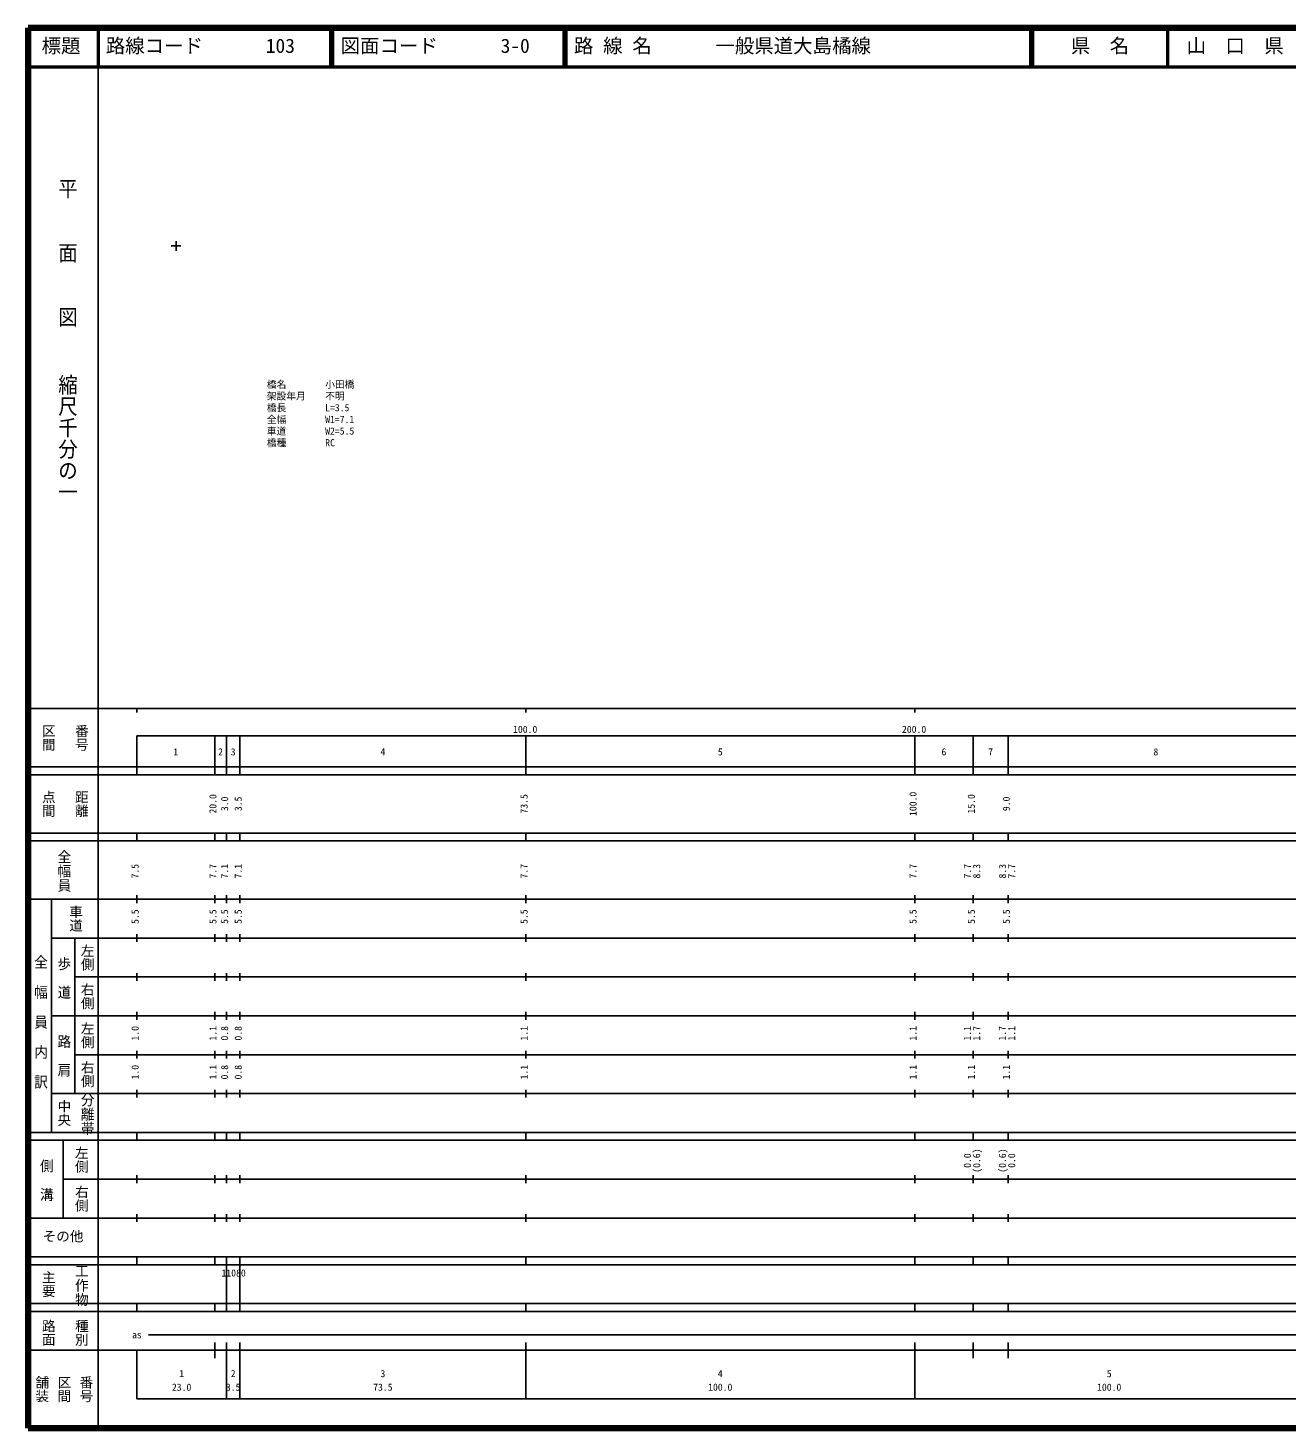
# Model space of a CAD drawing. Units: millimetres on the paper. Extents: x 40 to 680, y 20 to 380.
# Drawn here: x 40 to 363.7, y 20 to 380 of the extents above; entities that cross this region are included whole.
import ezdxf
from ezdxf.enums import TextEntityAlignment as Align

# ---------------------------------------------------------------- set-up
doc = ezdxf.new("R2010")
doc.units = ezdxf.units.MM
for name, color, linetype in [('M-BMK-HTXT', 7, 'Continuous'), ('M-OTRS', 6, 'Continuous'), ('M-TTL-TXT', 7, 'Continuous')]:
    doc.layers.add(name, color=color, linetype=linetype)
for name, color, linetype, lineweight in [('M-TTL', 2, 'Continuous', 140), ('M-TTL-BAND', 7, 'Continuous', 25), ('M-TTL-LINE', 7, 'Continuous', 50)]:
    doc.layers.add(name, color=color, linetype=linetype, lineweight=lineweight)
doc.styles.add('@ＭＳ ゴシック', font='')
doc.styles.add('ＭＳ ゴシック', font='')
doc.styles.get('@ＭＳ ゴシック').set_extended_font_data('@MS Gothic')
doc.styles.get('ＭＳ ゴシック').set_extended_font_data('MS Gothic')

# ---------------------------------------------------------------- blocks, each defined once
blk = doc.blocks.new('plus')
at = {"color": 0, "linetype": 'Continuous', "lineweight": -2}
for p, q in [((-1.25, 0), (1.25, 0)), ((0, -1.25), (0, 1.25))]:
    blk.add_line(p, q, dxfattribs=at)

msp = doc.modelspace()

# ---------------------------------------------------------------- linework, layer by layer
at = {"layer": 'M-TTL'}
for p, q in [((40, 380), (40, 20)), ((680, 380), (40, 380)), ((40, 20), (680, 20))]:
    msp.add_line(p, q, dxfattribs=at)
at = {"layer": 'M-TTL-BAND'}
for p, q in [((58, 370), (58, 20)), ((40, 205), (579, 205)), ((68, 205), (68, 204)), ((168, 205), (168, 204)), ((268, 205), (268, 204)), ((68, 198), (579, 198)), ((68, 198), (68, 188)), ((88, 188), (88, 198)), ((91, 188), (91, 198)), ((94.5, 188), (94.5, 198)), ((168, 188), (168, 198)), ((268, 188), (268, 198)), ((283, 188), (283, 198)), ((292, 188), (292, 198)), ((40, 190), (579, 190)), ((40, 188), (579, 188)), ((40, 173), (579, 173)), ((68, 171), (68, 173)), ((88, 171), (88, 173)), ((91, 171), (91, 173)), ((94.5, 171), (94.5, 173)), ((168, 171), (168, 173)), ((268, 171), (268, 173)), ((283, 171), (283, 173)), ((292, 171), (292, 173)), ((40, 171), (579, 171)), ((40, 156), (579, 156)), ((46, 96), (46, 156)), ((68, 155), (68, 157)), ((88, 155), (88, 157)), ((91, 155), (91, 157)), ((94.5, 155), (94.5, 157)), ((168, 155), (168, 157)), ((268, 155), (268, 157)), ((283, 155), (283, 157)), ((292, 155), (292, 157)), ((46, 146), (579, 146)), ((52, 146), (52, 106)), ((68, 145), (68, 147)), ((88, 145), (88, 147)), ((91, 145), (91, 147)), ((94.5, 145), (94.5, 147)), ((168, 145), (168, 147)), ((268, 145), (268, 147)), ((283, 145), (283, 147)), ((292, 145), (292, 147)), ((68, 135), (68, 137)), ((88, 135), (88, 137)), ((91, 135), (91, 137)), ((94.5, 135), (94.5, 137)), ((168, 135), (168, 137)), ((268, 135), (268, 137)), ((283, 135), (283, 137)), ((292, 135), (292, 137)), ((52, 136), (579, 136)), ((46, 126), (579, 126)), ((68, 125), (68, 127)), ((88, 125), (88, 127)), ((91, 125), (91, 127)), ((94.5, 125), (94.5, 127)), ((168, 125), (168, 127)), ((268, 125), (268, 127)), ((283, 125), (283, 127)), ((292, 125), (292, 127)), ((52, 116), (579, 116)), ((68, 115), (68, 117)), ((88, 115), (88, 117)), ((91, 115), (91, 117)), ((94.5, 115), (94.5, 117)), ((168, 115), (168, 117)), ((268, 115), (268, 117)), ((283, 115), (283, 117)), ((292, 115), (292, 117)), ((46, 106), (579, 106)), ((68, 105), (68, 107)), ((88, 105), (88, 107)), ((91, 105), (91, 107)), ((94.5, 105), (94.5, 107)), ((168, 105), (168, 107)), ((268, 105), (268, 107)), ((283, 105), (283, 107)), ((292, 105), (292, 107)), ((40, 96), (579, 96)), ((40, 94), (579, 94)), ((49, 94), (49, 74)), ((68, 94), (68, 96)), ((88, 94), (88, 96)), ((91, 94), (91, 96)), ((94.5, 94), (94.5, 96)), ((168, 94), (168, 96)), ((268, 94), (268, 96)), ((283, 94), (283, 96)), ((292, 94), (292, 96)), ((49, 84), (579, 84)), ((68, 83), (68, 85)), ((88, 83), (88, 85)), ((91, 83), (91, 85)), ((94.5, 83), (94.5, 85)), ((168, 83), (168, 85)), ((268, 83), (268, 85)), ((283, 83), (283, 85)), ((292, 83), (292, 85)), ((40, 74), (579, 74)), ((68, 73), (68, 75)), ((88, 73), (88, 75)), ((91, 73), (91, 75)), ((94.5, 73), (94.5, 75)), ((168, 73), (168, 75)), ((268, 73), (268, 75)), ((283, 73), (283, 75)), ((292, 73), (292, 75)), ((40, 64), (579, 64)), ((40, 62), (579, 62)), ((68, 62), (68, 64)), ((88, 62), (88, 64)), ((91, 62), (91, 64)), ((91, 52), (91, 62)), ((94.5, 62), (94.5, 64)), ((94.5, 52), (94.5, 62)), ((168, 62), (168, 64)), ((268, 62), (268, 64)), ((283, 62), (283, 64)), ((292, 62), (292, 64)), ((40, 52), (579, 52)), ((68, 50), (68, 52)), ((88, 50), (88, 52)), ((91, 50), (91, 52)), ((94.5, 50), (94.5, 52)), ((168, 50), (168, 52)), ((268, 50), (268, 52)), ((283, 50), (283, 52)), ((292, 50), (292, 52)), ((40, 50), (579, 50)), ((71, 44), (565, 44)), ((40, 40), (579, 40)), ((68, 40), (68, 27.5)), ((88, 38), (88, 42)), ((91, 27.5), (91, 42)), ((94.5, 27.5), (94.5, 42)), ((168, 27.5), (168, 42)), ((268, 27.5), (268, 42)), ((283, 38), (283, 42)), ((292, 38), (292, 42)), ((68, 27.5), (579, 27.5))]:
    msp.add_line(p, q, dxfattribs=at)
at = {"layer": 'M-TTL-LINE'}
for p, q in [((58, 380), (58, 370)), ((117.75, 380), (117.75, 370)), ((118.25, 380), (118.25, 370)), ((177.75, 380), (177.75, 370)), ((178.25, 380), (178.25, 370)), ((297.75, 380), (297.75, 370)), ((298.25, 380), (298.25, 370)), ((333, 380), (333, 370)), ((40, 370), (680, 370))]:
    msp.add_line(p, q, dxfattribs=at)

# ---------------------------------------------------------------- block references
at = {"layer": 'M-OTRS'}
msp.add_blockref('plus', (78.085, 323.974), dxfattribs=at)

# ---------------------------------------------------------------- texts
at = {"layer": 'M-BMK-HTXT', "style": 'ＭＳ ゴシック'}
for s, p in [('橋名\u3000\u3000\u3000\u3000小田橋', (101.412, 286.863)), ('架設年月\u3000\u3000不明', (101.412, 283.863)), ('橋長\u3000\u3000\u3000\u3000L=3.5', (101.412, 280.863)), ('全幅\u3000\u3000\u3000\u3000W1=7.1', (101.412, 277.863)), ('車道\u3000\u3000\u3000\u3000W2=5.5', (101.412, 274.863)), ('橋種\u3000\u3000\u3000\u3000RC', (101.412, 271.863))]:
    msp.add_text(s, height=1.833, rotation=0.1, dxfattribs=at).set_placement(p, align=Align.BOTTOM_LEFT)
at = {"layer": 'M-TTL-BAND', "style": '@ＭＳ ゴシック'}
for s, height, width, p in [('平\u3000\u3000面\u3000\u3000図', 3.666, 1.1, (47.277, 341.475)), ('縮尺千分の一', 3.666, 1.1, (47.277, 291.03)), ('全幅員', 2.566, 1.05, (47.25, 168.75)), ('全\u3000幅\u3000員\u3000内\u3000訳', 2.566, 1.1, (41.25, 141.75)), ('歩\u3000道', 2.566, 1.05, (47.25, 141.25)), ('路\u3000肩', 2.566, 1.05, (47.25, 121.25)), ('分離帯', 2.566, 1.05, (53.25, 106.25)), ('側\u3000溝', 2.566, 1.05, (42.75, 89.25)), ('工作物', 2.566, 1.05, (51.75, 62.25))]:
    msp.add_text(s, height=height, rotation=270, dxfattribs=dict(at, width=width)).set_placement(p, align=Align.BOTTOM_LEFT)
at = {"layer": 'M-TTL-BAND'}
for s, height, rotation, style, p in [('区間', 2.566, 270, '@ＭＳ ゴシック', (43.25, 201)), ('番号', 2.566, 270, '@ＭＳ ゴシック', (51.75, 201)), ('点間', 2.566, 270, '@ＭＳ ゴシック', (43.25, 184)), ('距離', 2.566, 270, '@ＭＳ ゴシック', (51.75, 184)), ('20.0', 1.833, 90, 'ＭＳ ゴシック', (89, 178)), ('3.0', 1.833, 90, 'ＭＳ ゴシック', (92, 178.625)), ('3.5', 1.833, 90, 'ＭＳ ゴシック', (95.5, 178.625)), ('73.5', 1.833, 90, 'ＭＳ ゴシック', (169, 178)), ('100.0', 1.833, 90, 'ＭＳ ゴシック', (269, 177.375)), ('15.0', 1.833, 90, 'ＭＳ ゴシック', (284, 178)), ('9.0', 1.833, 90, 'ＭＳ ゴシック', (293, 178.625)), ('7.5', 1.833, 90, 'ＭＳ ゴシック', (69, 161.299)), ('7.7', 1.833, 90, 'ＭＳ ゴシック', (89, 161.299)), ('7.1', 1.833, 90, 'ＭＳ ゴシック', (92, 161.299)), ('7.1', 1.833, 90, 'ＭＳ ゴシック', (95.5, 161.299)), ('7.7', 1.833, 90, 'ＭＳ ゴシック', (169, 161.299)), ('7.7', 1.833, 90, 'ＭＳ ゴシック', (269, 161.299)), ('7.7', 1.833, 90, 'ＭＳ ゴシック', (283, 161.299)), ('8.3', 1.833, 90, 'ＭＳ ゴシック', (285.37, 161.299)), ('8.3', 1.833, 90, 'ＭＳ ゴシック', (292, 161.299)), ('7.7', 1.833, 90, 'ＭＳ ゴシック', (294.37, 161.299)), ('車道', 2.566, 270, '@ＭＳ ゴシック', (50.25, 154.5)), ('5.5', 1.833, 90, 'ＭＳ ゴシック', (69, 149.625)), ('5.5', 1.833, 90, 'ＭＳ ゴシック', (89, 149.625)), ('5.5', 1.833, 90, 'ＭＳ ゴシック', (92, 149.625)), ('5.5', 1.833, 90, 'ＭＳ ゴシック', (95.5, 149.625)), ('5.5', 1.833, 90, 'ＭＳ ゴシック', (169, 149.625)), ('5.5', 1.833, 90, 'ＭＳ ゴシック', (269, 149.625)), ('5.5', 1.833, 90, 'ＭＳ ゴシック', (284, 149.625)), ('5.5', 1.833, 90, 'ＭＳ ゴシック', (293, 149.625)), ('左側', 2.566, 270, '@ＭＳ ゴシック', (53.25, 144.5)), ('右側', 2.566, 270, '@ＭＳ ゴシック', (53.25, 134.5)), ('左側', 2.566, 270, '@ＭＳ ゴシック', (53.25, 124.5)), ('1.0', 1.833, 90, 'ＭＳ ゴシック', (69, 119.625)), ('1.1', 1.833, 90, 'ＭＳ ゴシック', (89, 119.625)), ('0.8', 1.833, 90, 'ＭＳ ゴシック', (92, 119.625)), ('0.8', 1.833, 90, 'ＭＳ ゴシック', (95.5, 119.625)), ('1.1', 1.833, 90, 'ＭＳ ゴシック', (169, 119.625)), ('1.1', 1.833, 90, 'ＭＳ ゴシック', (269, 119.625)), ('1.1', 1.833, 90, 'ＭＳ ゴシック', (283, 119.625)), ('1.7', 1.833, 90, 'ＭＳ ゴシック', (285.37, 119.625)), ('1.7', 1.833, 90, 'ＭＳ ゴシック', (292, 119.625)), ('1.1', 1.833, 90, 'ＭＳ ゴシック', (294.37, 119.625)), ('右側', 2.566, 270, '@ＭＳ ゴシック', (53.25, 114.5)), ('1.0', 1.833, 90, 'ＭＳ ゴシック', (69, 109.625)), ('1.1', 1.833, 90, 'ＭＳ ゴシック', (89, 109.625)), ('0.8', 1.833, 90, 'ＭＳ ゴシック', (92, 109.625)), ('0.8', 1.833, 90, 'ＭＳ ゴシック', (95.5, 109.625)), ('1.1', 1.833, 90, 'ＭＳ ゴシック', (169, 109.625)), ('1.1', 1.833, 90, 'ＭＳ ゴシック', (269, 109.625)), ('1.1', 1.833, 90, 'ＭＳ ゴシック', (284, 109.625)), ('1.1', 1.833, 90, 'ＭＳ ゴシック', (293, 109.625)), ('中央', 2.566, 270, '@ＭＳ ゴシック', (47.25, 104.5)), ('左側', 2.566, 270, '@ＭＳ ゴシック', (51.75, 92.5)), ('0.0', 1.833, 90, 'ＭＳ ゴシック', (283, 86.889)), ('(0.6)', 1.833, 90, 'ＭＳ ゴシック', (285.37, 85.639)), ('(0.6)', 1.833, 90, 'ＭＳ ゴシック', (292, 85.639)), ('0.0', 1.833, 90, 'ＭＳ ゴシック', (294.37, 86.889)), ('右側', 2.566, 270, '@ＭＳ ゴシック', (51.75, 82.5)), ('主要', 2.566, 270, '@ＭＳ ゴシック', (43.25, 60.5)), ('路面', 2.566, 270, '@ＭＳ ゴシック', (43.25, 48)), ('種別', 2.566, 270, '@ＭＳ ゴシック', (51.75, 48)), ('舗装', 2.566, 270, '@ＭＳ ゴシック', (41.583, 33.5)), ('区間', 2.566, 270, '@ＭＳ ゴシック', (47.25, 33.5)), ('番号', 2.566, 270, '@ＭＳ ゴシック', (52.917, 33.5))]:
    msp.add_text(s, height=height, rotation=rotation, dxfattribs=dict(at, style=style)).set_placement(p, align=Align.BOTTOM_LEFT)
at = {"layer": 'M-TTL-BAND', "style": 'ＭＳ ゴシック'}
for s, height, p in [('100.0', 1.833, (164.719, 198.195)), ('200.0', 1.833, (264.719, 198.195)), ('1', 1.833, (77.375, 192.405)), ('2', 1.833, (88.875, 192.405)), ('3', 1.833, (92.125, 192.405)), ('4', 1.833, (130.625, 192.405)), ('5', 1.833, (217.375, 192.405)), ('6', 1.833, (274.875, 192.405)), ('7', 1.833, (286.875, 192.405)), ('8', 1.833, (329.375, 192.405)), ('その他', 2.566, (43.75, 67.25)), ('11080', 1.833, (89.75, 58.405)), ('as', 1.833, (66.75, 42.5)), ('1', 1.833, (78.875, 32.523)), ('2', 1.833, (92.125, 32.523)), ('3', 1.833, (130.625, 32.523)), ('4', 1.833, (217.375, 32.523)), ('5', 1.833, (317.375, 32.523)), ('23.0', 1.833, (77, 29.033)), ('3.5', 1.833, (90.875, 29.033)), ('73.5', 1.833, (128.75, 29.033)), ('100.0', 1.833, (214.875, 29.033)), ('100.0', 1.833, (314.875, 29.033))]:
    msp.add_text(s, height=height, dxfattribs=at).set_placement(p, align=Align.BOTTOM_LEFT)
at = {"layer": 'M-TTL-TXT', "style": 'ＭＳ ゴシック'}
for s, p in [('標題', (43.5, 372.5)), ('路線コード', (60, 372.5)), ('103', (101.142, 372.5)), ('図面コード', (120.38, 372.5)), ('3-0', (161.521, 372.5)), ('路 線 名', (180.38, 372.5)), ('一般県道大島橘線', (216.734, 372.5)), ('県\u3000名', (308.125, 372.5)), ('山\u3000口\u3000県', (337.875, 372.5))]:
    msp.add_text(s, height=3.666, dxfattribs=at).set_placement(p, align=Align.BOTTOM_LEFT)

doc.saveas('drawing.dxf')
